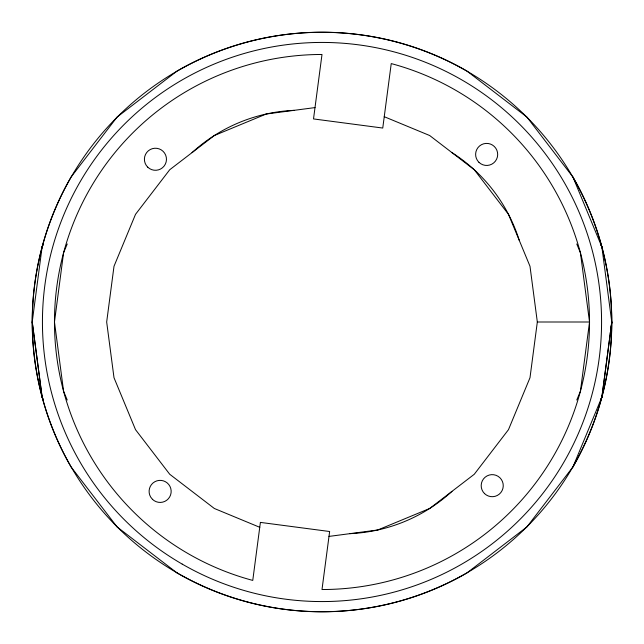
<?xml version="1.0" encoding="UTF-8"?>
<svg xmlns="http://www.w3.org/2000/svg" width="644" height="644" viewBox="0 0 644 644"><rect width="100%" height="100%" fill="white"/><g stroke="black" fill="none" stroke-linecap="round" stroke-linejoin="round"><path stroke-width="0.97" d="M610.303 333.278L611.752 322L601.89 247.006L572.975 177.1L526.921 117.079L466.9 71.025A289.8 289.8 0 0 0 177.1 71.025L117.079 117.079L71.025 177.1A289.8 289.8 0 0 0 71.025 466.9L117.079 526.921L177.1 572.975A289.8 289.8 0 0 0 466.9 572.975L526.921 526.921L572.975 466.9L601.923 397.002L611.8 322L601.89 396.994M32.248 322L42.11 396.994L43.357 400.021L42.102 397.002L32.216 322L42.102 246.998L43.357 243.979L42.11 247.006M384.227 116.693L429.669 135.522L474.266 169.734L508.478 214.331L529.996 266.27L537.329 322L529.996 377.73L508.478 429.669L474.266 474.266L429.669 508.478L377.73 529.996L328.963 536.412M576.774 243.979L580.413 252.762L589.526 322L580.413 391.238L576.774 400.021M67.226 243.979L63.587 252.762L54.474 322L63.587 391.238L67.226 400.021M315.037 107.588L266.27 114.004L214.331 135.522L169.734 169.734L135.522 214.331L114.004 266.27L106.671 322L114.004 377.73L135.522 429.669L169.734 474.266L214.331 508.478L259.774 527.307M537.329 322L589.526 322M192.033 152.628A161.652 161.652 0 0 1 294.131 110.341M451.967 152.628A161.652 161.652 0 0 1 519.241 240.301M451.967 491.372A161.652 161.652 0 0 1 349.869 533.659M572.975 177.1A289.8 289.8 0 0 1 572.975 466.9M260.393 522.397L252.762 580.413A267.526 267.526 0 0 1 322 54.474L313.515 118.931L382.753 128.051L391.238 63.587A267.526 267.526 0 0 1 322 589.526L329.639 531.517L260.393 522.397M601.746 397.356L600.643 400.021L601.754 397.356M152.459 499.325L150.672 497.071A11.037 11.037 0 0 1 159.004 480.424A11.037 11.037 0 0 1 170.563 495.011A11.037 11.037 0 0 1 152.459 499.325M601.754 246.644L600.643 243.979L601.746 246.644M484.538 493.594A11.037 11.037 0 0 0 502.924 488.361A11.037 11.037 0 0 0 489.199 475.055A11.037 11.037 0 0 0 484.538 493.594M478.967 162.344A11.037 11.037 0 0 0 497.353 157.112A11.037 11.037 0 0 0 483.628 143.813A11.037 11.037 0 0 0 478.967 162.344M147.758 167.19A11.037 11.037 0 0 0 166.136 161.95A11.037 11.037 0 0 0 152.411 148.651A11.037 11.037 0 0 0 147.758 167.19M177.148 572.894A289.711 289.711 0 0 0 611.711 322A289.711 289.711 0 0 0 177.148 71.106A289.711 289.711 0 0 0 177.148 572.894M182.22 564.112A279.568 279.568 0 0 0 601.568 322A279.568 279.568 0 0 0 182.22 79.888A279.568 279.568 0 0 0 182.22 564.112"/></g></svg>
